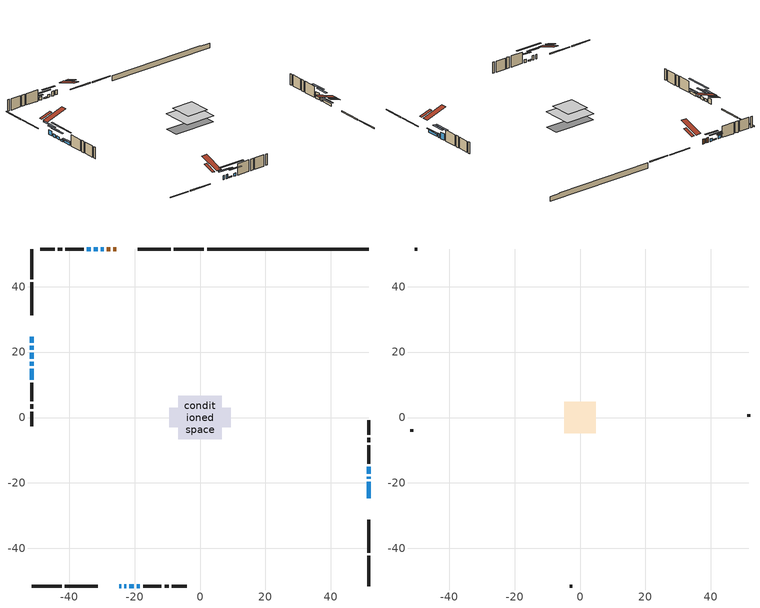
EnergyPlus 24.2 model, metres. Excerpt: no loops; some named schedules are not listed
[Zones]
conditioned space
 floor outside (Floor1 construction): -2.48,-2.48 -2.48,2.48 2.48,2.48 2.48,-2.48 z0.16
 floor adiabatic (AdiabaticFloorConstruction): -6.66,-6.66 -6.66,6.66 6.66,6.66 6.66,-6.66 z2.6
 floor foundation (Slab1 construction): -9.39,-2.96 -9.39,2.96 9.39,2.96 9.39,-2.96 z-2.13
 wall outside (RimJoist1 construction): 1.22,51.53 -8.04,51.53 / -51.53,-51.53 -42.27,-51.53 / -51.53,51.53 -51.53,42.27 / 51.53,-51.53 51.53,-42.27 z0.16:0.46
 wall outside (RimJoist2 construction): -8.97,51.53 -19.09,51.53 / -41.34,-51.53 -31.21,-51.53 / -51.53,41.34 -51.53,31.21 / 51.53,-41.34 51.53,-31.21 z0.16:0.46
 wall outside (AdiabaticWallConstruction 1): -25.65,51.53 -26.51,51.53 / -27.44,51.53 -28.46,51.53 z0.16:2.19
 wall outside (AdiabaticWallConstruction): 51.53,-24.65 51.53,-19.62 / -51.53,14.89 -51.53,11.54 z0.16:1.18; 51.53,-18.7 51.53,-18.08 z0.16:1.99; 51.53,-17.16 51.53,-15.02 z0.16:2.96; -29.39,51.53 -30.3,51.53 / -51.53,21.95 -51.53,20.73 / -51.53,19.8 -51.53,17.97 / -19.38,-51.53 -18.36,-51.53 z0.16:1.38; -31.23,51.53 -32.45,51.53 / -51.53,17.04 -51.53,15.82 / -21.58,-51.53 -20.3,-51.53 z0.16:0.67; -51.53,24.65 -51.53,22.88 z0.16:2.19; -24.65,-51.53 -24.04,-51.53 / -23.12,-51.53 -22.5,-51.53 z0.16:1.94; -33.38,51.53 -34.65,51.53 z0.16:1.56
 wall outside (Wall1 construction): -35.58,51.53 -41.23,51.53 / -17.43,-51.53 -11.78,-51.53 / -51.53,10.61 -51.53,4.96 / 51.53,-14.09 51.53,-8.44 z0.16:5.04
 wall outside (Wall2 construction): -42.16,51.53 -43.47,51.53 / -10.85,-51.53 -9.54,-51.53 / -51.53,4.03 -51.53,2.72 / 51.53,-7.51 51.53,-6.21 z0.16:5.04
 wall outside (Wall3 construction): -44.4,51.53 -48.91,51.53 / -8.61,-51.53 -4.1,-51.53 / -51.53,1.79 -51.53,-2.72 / 51.53,-5.28 51.53,-0.77 z0.16:5.04
 wall foundation (FoundationWall1 construction): 2.15,51.53,-2.13 2.15,51.53,0.16 46.59,51.53,0.16 46.59,51.53,-0.1 51.53,51.53,-0.1 51.53,51.53,-2.13
 window (WindowConstruction): 51.53,-24.65 51.53,-19.62 z0.16:1.17
 window (WindowConstruction 3): 51.53,-18.69 51.53,-18.08 z0.16:1.99
 window (WindowConstruction 4): 51.53,-17.16 51.53,-15.02 z0.16:2.96
 window (WindowConstruction 5): -29.39,51.53 -30.3,51.53 z0.16:1.38
 window (WindowConstruction 6): -31.23,51.53 -32.45,51.53 z0.16:0.67
 window (WindowConstruction 7): -51.53,24.65 -51.53,22.88 z0.16:2.19
 window (WindowConstruction 8): -51.53,21.95 -51.53,20.73 z0.16:1.38
 window (WindowConstruction 9): -51.53,19.8 -51.53,17.97 z0.16:1.38
 window (WindowConstruction 10): -24.65,-51.53 -24.04,-51.53 z0.16:1.94
 window (WindowConstruction 11): -23.12,-51.53 -22.51,-51.53 z0.16:1.94
 window (WindowConstruction 13): -51.53,17.04 -51.53,15.82 z0.16:0.67
 window (WindowConstruction 14): -21.58,-51.53 -20.31,-51.53 z0.16:0.67
 window (WindowConstruction 1): -51.53,14.89 -51.53,11.54 z0.16:1.17
 window (WindowConstruction 2): -33.38,51.53 -34.65,51.53 z0.16:1.56
 window (WindowConstruction 12): -19.38,-51.53 -18.36,-51.53 z0.16:1.38
 door (Door): -25.65,51.53 -26.51,51.53 z0.16:2.19
 door (Door 1): -27.44,51.53 -28.46,51.53 z0.16:2.19
 ceiling adiabatic (AdiabaticFloorConstruction): 6.66,-6.66 6.66,6.66 -6.66,6.66 -6.66,-6.66 z2.6
 roof outside (Roof1 construction): -21.35,51.53,5.04 -21.35,46.48,6.72 -20.02,46.48,6.72 -20.02,51.53,5.04; -28.96,-51.53,5.04 -28.96,-46.48,6.72 -30.29,-46.48,6.72 -30.29,-51.53,5.04; -51.53,28.96,5.04 -46.48,28.96,6.72 -46.48,30.29,6.72 -51.53,30.29,5.04; 51.53,-28.96,5.04 46.48,-28.96,6.72 46.48,-30.29,6.72 51.53,-30.29,5.04
attic - vented
 floor to conditioned space (Floor2 construction Reversed): -4.76,-4.76 -4.76,4.76 4.76,4.76 4.76,-4.76 z5.04
 wall outside (Wall4 construction): -49.83,51.53 -50.6,51.53 / -3.18,-51.53 -2.41,-51.53 / -51.53,-3.65 -51.53,-4.41 / 51.53,0.16 51.53,0.92 z0.16:5.04
 roof outside (Roof2 construction): -24.73,51.53,5.04 -24.73,42.25,8.13 -22.28,42.25,8.13 -22.28,51.53,5.04; -25.58,-51.53,5.04 -25.58,-42.25,8.13 -28.03,-42.25,8.13 -28.03,-51.53,5.04; -51.53,25.58,5.04 -42.25,25.58,8.13 -42.25,28.03,8.13 -51.53,28.03,5.04; 51.53,-25.58,5.04 42.25,-25.58,8.13 42.25,-28.03,8.13 51.53,-28.03,5.04
shading: 51.53,-19.01 51.53,-25.26 52.14,-25.26 52.14,-19.01 z1.78; 51.53,-15.45 51.53,-21.33 52.14,-21.33 52.14,-15.45 z4.63; 51.53,-12.58 51.53,-19.6 52.14,-19.6 52.14,-12.58 z5.4; -32.94,51.53 -26.75,51.53 -26.75,52.14 -32.94,52.14 z4.02; -34.89,51.53 -28.79,51.53 -28.79,52.14 -34.89,52.14 z3.11; -51.53,20.24 -51.53,27.29 -52.14,27.29 -52.14,20.24 z4.83; -51.53,18.09 -51.53,24.59 -52.14,24.59 -52.14,18.09 z4.02; -51.53,15.53 -51.53,22.24 -52.14,22.24 -52.14,15.53 z3.82; -21.4,-51.53 -27.29,-51.53 -27.29,-52.14 -21.4,-52.14 z4.58; -20.06,-51.53 -25.56,-51.53 -25.56,-52.14 -20.06,-52.14 z4.38; -51.53,10.41 -51.53,22.45 -52.14,22.45 -52.14,10.41 z6.08; -14.9,-51.53 -26.99,-51.53 -26.99,-52.14 -14.9,-52.14 z6.08; -51.53,10.93 -51.53,15.5 -52.14,15.5 -52.14,10.93 z1.78; -35.26,51.53 -32.77,51.53 -32.77,52.14 -35.26,52.14 z2.17; -15.92,-51.53 -21.82,-51.53 -21.82,-52.14 -15.92,-52.14 z3.82
[Building]
Building 1: Terrain=Suburbs
[Site:Location]
Montreal Intl AP_QC: Latitude {deg}=45.47; Longitude {deg}=-73.74; Time Zone {hr}=-5; Elevation {m}=36; Keep Site Location Information=Yes
[Site:GroundTemperature:Shallow]
2.07863, -0.316383, -0.508184, 0.628371, 5.19101, 9.73239, 13.6695, 16.1636, 16.3755, 14.347, 10.5102, 6.10817
[Site:WaterMainsTemperature]
Calculation Method=Schedule; Temperature Schedule=mains temperature schedule
[Material] Roughness=Rough; Thermal Absorptance=0.9
Name | Thickness {m} | Conductivity {W/m-K} | Density {kg/m3} | Specific Heat {J/kg-K} | Solar Absorptance | Visible Absorptance
asphalt or fiberglass shingles | 0.00635 | 0.162714 | 1121.4 | 1465.45 | 0.4 | 0.4
ceiling loosefill ins | 0.169333 | 0.0480833 | 16.02 | 1046.75 | 0.7 | 0.7
ceiling stud and cavity | 0.1397 | 0.122434 | 65.682 | 1177.47 | 0.7 | 0.7
concrete 4.0 in. | 0.1016 | 1.803125 | 2242.8 | 837.4 | 0.7 | 0.7
concrete 8.0 in. | 0.2032 | 1.803125 | 2242.8 | 837.4 | 0.7 | 0.7
door material | 0.04445 | 0.0451087 | 512.64 | 1214.23 | 0.7 | 0.7
exterior vertical ins | 0.0648523 | 0.029427 | 32.04 | 1214.23 | 0.7 | 0.7
floor covering | 0.0127 | 0.0433444 | 54.468 | 1339.84 | 0.6 | 0.6
floor rigid ins; rim joist rigid ins; wall rigid ins | 0.051816 | 0.029427 | 32.04 | 1214.23 | 0.7 | 0.7
floor rigid ins 1; wall rigid ins 1 | 0.512978 | 0.029427 | 32.04 | 1214.23 | 0.7 | 0.7
floor stud and cavity | 0.1397 | 0.0890235 | 92.3553 | 1139.71 | 0.7 | 0.7
floor stud and cavity 1 | 0.1397 | 1.75129 | 37.0049 | 1207.88 | 0.7 | 0.7
furniture material conditioned space 1 | 0.1524 | 0.115458 | 640.8 | 1214.23 | 0.6 | 0.6
gypsum board | 0.0127 | 0.160291 | 801 | 837.4 | 0.6 | 0.6
gypsum board 1 | 0.0127 | 0.160291 | 801 | 837.4 | 0.7 | 0.7
osb sheathing 0.5 in. | 0.0127 | 0.115458 | 512.64 | 1214.23 | 0.7 | 0.7
osb sheathing 0.75 in. | 0.01905 | 0.115458 | 512.64 | 1214.23 | 0.7 | 0.7
osb sheathing 2.0 in. | 0.0508 | 0.115458 | 512.64 | 1214.23 | 0.7 | 0.7
rim joist stud and cavity | 0.0508 | 0.0405436 | 125.044 | 1163.47 | 0.6 | 0.6
rim joist stud and cavity 1 | 0.0508 | 0.0344034 | 125.044 | 1163.47 | 0.6 | 0.6
roof rigid ins | 0.103632 | 0.029427 | 32.04 | 1214.23 | 0.7 | 0.7
roof stud and cavity | 0.2032 | 0.214984 | 78.34581 | 1123.46 | 0.7 | 0.7
wall stud and cavity | 0.1397 | 0.215013 | 139.0536 | 1170.24 | 0.7 | 0.7
wall stud and cavity 1 | 0.1397 | 0.301675 | 139.0536 | 1170.24 | 0.7 | 0.7
wall stud and cavity 2 | 0.1397 | 0.161258 | 139.0536 | 1170.24 | 0.7 | 0.7
wall stud and cavity 3 | 0.0889 | 6.1454 | 50.32683 | 1063.81 | 0.6 | 0.6
wall stud and cavity 4 | 0.0889 | 0.380278 | 52.3479 | 1209.89 | 0.7 | 0.7
wall stud and cavity 5 | 0.0889 | 0.391764 | 83.0341 | 1211.67 | 0.7 | 0.7
wood siding | 0.0254 | 0.102417 | 544.68 | 1172.36 | 0.4 | 0.4
wood siding 1 | 0.00254 | 0.102417 | 544.68 | 1172.36 | 0.4 | 0.4
wood siding 2; wood siding 3; wood siding 4 | 0.0254 | 0.102417 | 544.68 | 1172.36 | 0.7 | 0.7
[WindowMaterial:SimpleGlazingSystem]
Name | U-Factor {W/m2-K} | Solar Heat Gain Coefficient
WindowMaterial | 6.57853 | 0.79
WindowMaterial 1 | 6.62225 | 0.78
WindowMaterial 10 | 4.24601 | 0.65
WindowMaterial 2 | 6.56547 | 0.79
WindowMaterial 3 | 3.30914 | 0.63
WindowMaterial 4 | 3.29267 | 0.71
WindowMaterial 5 | 3.30346 | 0.65
WindowMaterial 6 | 3.310274 | 0.6
WindowMaterial 7 | 3.296079 | 0.7
WindowMaterial 8 | 3.30119 | 0.67
WindowMaterial 9 | 3.298918 | 0.68
[Construction]
AdiabaticFloorConstruction: floor stud and cavity 1, floor rigid ins 1, osb sheathing 0.75 in., floor covering
AdiabaticWallConstruction: wood siding 3, wall rigid ins 1, wall stud and cavity 4, gypsum board
AdiabaticWallConstruction 1: wood siding 4, wall rigid ins 1, wall stud and cavity 4, gypsum board
Door; Door 1: door material
Floor1 construction: floor stud and cavity, floor rigid ins, osb sheathing 0.75 in., floor covering
Floor2 construction Reversed: gypsum board, ceiling stud and cavity, ceiling loosefill ins
FoundationWall1 construction: concrete 8.0 in., gypsum board 1
furniture construction conditioned space 1: furniture material conditioned space 1
PartitionWallConstruction: gypsum board, wall stud and cavity 5, gypsum board
RimJoist1 construction: wood siding 2, rim joist rigid ins, osb sheathing 2.0 in., rim joist stud and cavity
RimJoist2 construction: wood siding 2, rim joist rigid ins, osb sheathing 2.0 in., rim joist stud and cavity 1
Roof1 construction: asphalt or fiberglass shingles, roof rigid ins, osb sheathing 0.75 in., roof stud and cavity, gypsum board
Roof2 construction: asphalt or fiberglass shingles
Slab1 construction: concrete 4.0 in.
Wall1 construction: wood siding, wall rigid ins, osb sheathing 0.5 in., wall stud and cavity, gypsum board
Wall2 construction: wood siding, wall rigid ins, osb sheathing 0.5 in., wall stud and cavity 1, gypsum board
Wall3 construction: wood siding, wall rigid ins, osb sheathing 0.5 in., wall stud and cavity 2, gypsum board
Wall4 construction: wood siding 1, wall stud and cavity 3
WindowConstruction: WindowMaterial
WindowConstruction 1: WindowMaterial 1
WindowConstruction 10; WindowConstruction 11; WindowConstruction 3: WindowMaterial 3
WindowConstruction 12: WindowMaterial 10
WindowConstruction 13; WindowConstruction 14; WindowConstruction 6: WindowMaterial 6
WindowConstruction 2: WindowMaterial 2
WindowConstruction 4: WindowMaterial 4
WindowConstruction 5: WindowMaterial 5
WindowConstruction 7: WindowMaterial 7
WindowConstruction 8: WindowMaterial 8
WindowConstruction 9: WindowMaterial 9
[Zone] Multiplier=1; Part of Total Floor Area=Yes
Name | Volume {m3}
attic - vented | 45.5185
conditioned space | 851
[Space]
Name | Zone | Volume {m3}
attic - vented 1 | attic - vented | 45.5185
conditioned space 1 | conditioned space | 851
[ZoneInfiltration:EffectiveLeakageArea]
infil attic - vented 1: Zone or Space=attic - vented 1; Schedule=Always On Discrete; Effective Air Leakage Area {cm2}=3627.6; Stack Coefficient=0.000554126; Wind Coefficient=1.59047e-05
[ZoneMixing]
whole house fan mix: Zone or Space=attic - vented; Schedule=Always On Continuous; Design Flow Rate Calculation Method=Flow/Zone; Design Flow Rate {m3/s}=0; Source Zone or Space=conditioned space
[SurfaceProperty:ExposedFoundationPerimeter]
Slab1: Exposed Perimeter Calculation Method=TotalExposedPerimeter; Total Exposed Perimeter {m}=49.379
[InternalMass] Zone or ZoneList=conditioned space; Space or SpaceList=conditioned space 1
Name | Construction | Surface Area {m2}
furniture mass conditioned space 1 | furniture construction conditioned space 1 | 125.16
partition wall mass | PartitionWallConstruction | 312.9
[Lights]
interior lighting: Zone or ZoneList or Space or SpaceList=conditioned space 1; Schedule=interior lighting schedule; Design Level Calculation Method=LightingLevel; Lighting Level {W}=343.2; Return Air Fraction=0; Fraction Radiant=0.6; Fraction Visible=0.2; Fraction Replaceable=1
[People]
occupants: Zone or ZoneList or Space or SpaceList=conditioned space 1; Number of People Schedule=occupants schedule; Number of People Calculation Method=People; Number of People=3; Fraction Radiant=0.314171; Sensible Heat Fraction=0.56303; Activity Level Schedule=occupants activity schedule; Carbon Dioxide Generation Rate {m3/s-W}=0; Enable ASHRAE 55 Comfort Warnings=No; Mean Radiant Temperature Calculation Type=EnclosureAveraged
[ElectricEquipment] Zone or ZoneList or Space or SpaceList=conditioned space 1; Design Level Calculation Method=EquipmentLevel
Name | Schedule | Design Level {W} | Fraction Latent | Fraction Radiant | Fraction Lost
clothes dryer | clothes dryer schedule | 140.772 | 0.015 | 0.081 | 0.85
clothes washer | clothes washer schedule | 32.1985 | 0.03 | 0.162 | 0.7
cooking range | cooking range schedule | 215.147 | 0.08 | 0.432 | 0.2
dishwasher | dishwasher schedule | 66.8632 | 0.3 | 0.18 | 0.4
fridge | fridge schedule | 72.9452 | 0 | 0.6 | 0
mech vent house fan | mech vent house fan schedule | 0 | 0 | 0 | 1
mech vent house fan cfis | mech vent house fan cfis schedule | 0 | 0 | 0 | 0
mech vent range fan 0 | mech vent range fan 0 schedule | 57 | 0 | 0 | 1
misc plug loads | misc plug loads schedule | 494.7 | 0.045 | 0.513 | 0.1
whole house fan | Always On Discrete | 0 | 0 | 0 | 1
[OtherEquipment] Zone or ZoneList or Space or SpaceList=conditioned space 1; Design Level Calculation Method=EquipmentLevel
Name | Fuel Type | Schedule | Design Level {W} | Fraction Latent | Fraction Radiant | Fraction Lost
clothes dryer 1 | Electricity | clothes dryer schedule | 0 | 0.015 | 0.081 | 0.85
cooking range 1 | Electricity | cooking range schedule | 0 | 0.08 | 0.432 | 0.2
general water use latent | None | general water use schedule | 62.594 | 1 | 0 | 0
general water use sensible | None | general water use schedule | -61.6891 | 0 | 0.6 | 0
mech vent house fan latent load | None | Always On Discrete | 0 | 1 | 0 | 0
mech vent house fan sensible load | None | Always On Discrete | 0 | 0 | 0 | 0
water heater energy adjustment1 | Electricity | Always On Discrete | 0.01 | 0 | 0 | 1
[ZoneInfiltration:DesignFlowRate] Zone or ZoneList or Space or SpaceList=conditioned space 1; Schedule=Always On Discrete; Design Flow Rate Calculation Method=Flow/Zone; Design Flow Rate {m3/s}=0
infil flow; natural vent flow; whole house fan flow
[Foundation:Kiva]
Foundation Kiva 1: Initial Indoor Air Temperature {C}=18; Wall Height Above Grade {m}=0.15999; Wall Depth Below Slab {m}=0.2032; Custom Block Material Name 1=exterior vertical ins; Custom Block Depth 1 {m}=2.28999; Custom Block X Position 1 {m}=0.2159; Custom Block Z Position 1 {m}=0
[Foundation:Kiva:Settings]
Soil Conductivity {W/m-K}=0.849921; Soil Density {kg/m3}=1842.3; Soil Specific Heat {J/kg-K}=418.7; Ground Solar Absorptivity=0.9; Ground Thermal Absorptivity=0.9; Ground Surface Roughness {m}=0.03; Far-Field Width {m}=40; Deep-Ground Boundary Condition=ZeroFlux; Deep-Ground Depth {m}=40; Minimum Cell Dimension {m}=0.2; Maximum Cell Growth Coefficient=3; Simulation Timestep=Timestep
[Exterior:Lights]
exterior lighting: Schedule=exterior lighting schedule; Design Level {W}=75.6
[Schedule:Constant]
Name | Hourly Value
Always On Continuous; mech vent house fan schedule; mech vent house fan cfis schedule; Always On Discrete | 1
occupants activity schedule | 117.228
fridge schedule | 0
[Schedule:Week:Daily]
interior lighting schedule Week Rule - Jan1-Jan27: interior lighting schedule day, interior lighting schedule day, interior lighting schedule day, interior lighting schedule day, interior lighting schedule day, interior lighting schedule day, interior lighting schedule day, interior lighting schedule default day, interior lighting schedule default day, interior lighting schedule default day, interior lighting schedule default day, interior lighting schedule default day
interior lighting schedule Week Rule - Jan28-Feb3: interior lighting schedule day, interior lighting schedule day, interior lighting schedule day, interior lighting schedule day, interior lighting schedule day 1, interior lighting schedule day 1, interior lighting schedule day 1, interior lighting schedule default day, interior lighting schedule default day, interior lighting schedule default day, interior lighting schedule default day, interior lighting schedule default day
interior lighting schedule Week Rule - Feb4-Feb24: interior lighting schedule day 1, interior lighting schedule day 1, interior lighting schedule day 1, interior lighting schedule day 1, interior lighting schedule day 1, interior lighting schedule day 1, interior lighting schedule day 1, interior lighting schedule default day, interior lighting schedule default day, interior lighting schedule default day, interior lighting schedule default day, interior lighting schedule default day
interior lighting schedule Week Rule - Feb25-Mar3: interior lighting schedule day 1, interior lighting schedule day 1, interior lighting schedule day 1, interior lighting schedule day 1, interior lighting schedule day 2, interior lighting schedule day 2, interior lighting schedule day 2, interior lighting schedule default day, interior lighting schedule default day, interior lighting schedule default day, interior lighting schedule default day, interior lighting schedule default day
interior lighting schedule Week Rule - Mar4-Mar31: interior lighting schedule day 2, interior lighting schedule day 2, interior lighting schedule day 2, interior lighting schedule day 2, interior lighting schedule day 2, interior lighting schedule day 2, interior lighting schedule day 2, interior lighting schedule default day, interior lighting schedule default day, interior lighting schedule default day, interior lighting schedule default day, interior lighting schedule default day
interior lighting schedule Week Rule - Apr1-Apr28: interior lighting schedule day 3, interior lighting schedule day 3, interior lighting schedule day 3, interior lighting schedule day 3, interior lighting schedule day 3, interior lighting schedule day 3, interior lighting schedule day 3, interior lighting schedule default day, interior lighting schedule default day, interior lighting schedule default day, interior lighting schedule default day, interior lighting schedule default day
interior lighting schedule Week Rule - Apr29-May5: interior lighting schedule day 3, interior lighting schedule day 3, interior lighting schedule day 4, interior lighting schedule day 4, interior lighting schedule day 4, interior lighting schedule day 4, interior lighting schedule day 4, interior lighting schedule default day, interior lighting schedule default day, interior lighting schedule default day, interior lighting schedule default day, interior lighting schedule default day
interior lighting schedule Week Rule - May6-May26: interior lighting schedule day 4, interior lighting schedule day 4, interior lighting schedule day 4, interior lighting schedule day 4, interior lighting schedule day 4, interior lighting schedule day 4, interior lighting schedule day 4, interior lighting schedule default day, interior lighting schedule default day, interior lighting schedule default day, interior lighting schedule default day, interior lighting schedule default day
interior lighting schedule Week Rule - May27-Jun2: interior lighting schedule day 4, interior lighting schedule day 4, interior lighting schedule day 4, interior lighting schedule day 4, interior lighting schedule day 4, interior lighting schedule day 5, interior lighting schedule day 5, interior lighting schedule default day, interior lighting schedule default day, interior lighting schedule default day, interior lighting schedule default day, interior lighting schedule default day
interior lighting schedule Week Rule - Jun3-Jun30: interior lighting schedule day 5, interior lighting schedule day 5, interior lighting schedule day 5, interior lighting schedule day 5, interior lighting schedule day 5, interior lighting schedule day 5, interior lighting schedule day 5, interior lighting schedule default day, interior lighting schedule default day, interior lighting schedule default day, interior lighting schedule default day, interior lighting schedule default day
interior lighting schedule Week Rule - Jul1-Jul28: interior lighting schedule day 6, interior lighting schedule day 6, interior lighting schedule day 6, interior lighting schedule day 6, interior lighting schedule day 6, interior lighting schedule day 6, interior lighting schedule day 6, interior lighting schedule default day, interior lighting schedule default day, interior lighting schedule default day, interior lighting schedule default day, interior lighting schedule default day
interior lighting schedule Week Rule - Jul29-Aug4: interior lighting schedule day 6, interior lighting schedule day 6, interior lighting schedule day 6, interior lighting schedule day 7, interior lighting schedule day 7, interior lighting schedule day 7, interior lighting schedule day 7, interior lighting schedule default day, interior lighting schedule default day, interior lighting schedule default day, interior lighting schedule default day, interior lighting schedule default day
interior lighting schedule Week Rule - Aug5-Aug25: interior lighting schedule day 7, interior lighting schedule day 7, interior lighting schedule day 7, interior lighting schedule day 7, interior lighting schedule day 7, interior lighting schedule day 7, interior lighting schedule day 7, interior lighting schedule default day, interior lighting schedule default day, interior lighting schedule default day, interior lighting schedule default day, interior lighting schedule default day
interior lighting schedule Week Rule - Aug26-Sep1: interior lighting schedule day 7, interior lighting schedule day 7, interior lighting schedule day 7, interior lighting schedule day 7, interior lighting schedule day 7, interior lighting schedule day 7, interior lighting schedule day 8, interior lighting schedule default day, interior lighting schedule default day, interior lighting schedule default day, interior lighting schedule default day, interior lighting schedule default day
interior lighting schedule Week Rule - Sep2-Sep29: interior lighting schedule day 8, interior lighting schedule day 8, interior lighting schedule day 8, interior lighting schedule day 8, interior lighting schedule day 8, interior lighting schedule day 8, interior lighting schedule day 8, interior lighting schedule default day, interior lighting schedule default day, interior lighting schedule default day, interior lighting schedule default day, interior lighting schedule default day
interior lighting schedule Week Rule - Sep30-Oct6: interior lighting schedule day 8, interior lighting schedule day 9, interior lighting schedule day 9, interior lighting schedule day 9, interior lighting schedule day 9, interior lighting schedule day 9, interior lighting schedule day 9, interior lighting schedule default day, interior lighting schedule default day, interior lighting schedule default day, interior lighting schedule default day, interior lighting schedule default day
interior lighting schedule Week Rule - Oct7-Oct27: interior lighting schedule day 9, interior lighting schedule day 9, interior lighting schedule day 9, interior lighting schedule day 9, interior lighting schedule day 9, interior lighting schedule day 9, interior lighting schedule day 9, interior lighting schedule default day, interior lighting schedule default day, interior lighting schedule default day, interior lighting schedule default day, interior lighting schedule default day
interior lighting schedule Week Rule - Oct28-Nov3: interior lighting schedule day 9, interior lighting schedule day 9, interior lighting schedule day 9, interior lighting schedule day 9, interior lighting schedule day 10, interior lighting schedule day 10, interior lighting schedule day 10, interior lighting schedule default day, interior lighting schedule default day, interior lighting schedule default day, interior lighting schedule default day, interior lighting schedule default day
interior lighting schedule Week Rule - Nov4-Nov24: interior lighting schedule day 10, interior lighting schedule day 10, interior lighting schedule day 10, interior lighting schedule day 10, interior lighting schedule day 10, interior lighting schedule day 10, interior lighting schedule day 10, interior lighting schedule default day, interior lighting schedule default day, interior lighting schedule default day, interior lighting schedule default day, interior lighting schedule default day
interior lighting schedule Week Rule - Nov25-Dec1: interior lighting schedule day 10, interior lighting schedule day 10, interior lighting schedule day 10, interior lighting schedule day 10, interior lighting schedule day 10, interior lighting schedule day 10, interior lighting schedule day 11, interior lighting schedule default day, interior lighting schedule default day, interior lighting schedule default day, interior lighting schedule default day, interior lighting schedule default day
interior lighting schedule Week Rule - Dec2-Dec31: interior lighting schedule day 11, interior lighting schedule day 11, interior lighting schedule day 11, interior lighting schedule day 11, interior lighting schedule day 11, interior lighting schedule day 11, interior lighting schedule day 11, interior lighting schedule default day, interior lighting schedule default day, interior lighting schedule default day, interior lighting schedule default day, interior lighting schedule default day
occupants schedule Week Rule - Jan1-Dec31: occupants schedule day, occupants schedule day, occupants schedule day, occupants schedule day, occupants schedule day, occupants schedule day, occupants schedule day, occupants schedule default day, occupants schedule default day, occupants schedule default day, occupants schedule default day, occupants schedule default day
clothes dryer schedule Week Rule - Jan1-Dec31: clothes dryer schedule day, clothes dryer schedule day, clothes dryer schedule day, clothes dryer schedule day, clothes dryer schedule day, clothes dryer schedule day, clothes dryer schedule day, clothes dryer schedule default day, clothes dryer schedule default day, clothes dryer schedule default day, clothes dryer schedule default day, clothes dryer schedule default day
clothes washer schedule Week Rule - Jan1-Dec31: clothes washer schedule day, clothes washer schedule day, clothes washer schedule day, clothes washer schedule day, clothes washer schedule day, clothes washer schedule day, clothes washer schedule day, clothes washer schedule default day, clothes washer schedule default day, clothes washer schedule default day, clothes washer schedule default day, clothes washer schedule default day
cooking range schedule Week Rule - Jan1-Dec31: cooking range schedule day, cooking range schedule day, cooking range schedule day, cooking range schedule day, cooking range schedule day, cooking range schedule day, cooking range schedule day, cooking range schedule default day, cooking range schedule default day, cooking range schedule default day, cooking range schedule default day, cooking range schedule default day
dishwasher schedule Week Rule - Jan1-Dec31: dishwasher schedule day, dishwasher schedule day, dishwasher schedule day, dishwasher schedule day, dishwasher schedule day, dishwasher schedule day, dishwasher schedule day, dishwasher schedule default day, dishwasher schedule default day, dishwasher schedule default day, dishwasher schedule default day, dishwasher schedule default day
mech vent range fan 0 schedule Week Rule - Jan1-Dec31: mech vent range fan 0 schedule day, mech vent range fan 0 schedule day, mech vent range fan 0 schedule day, mech vent range fan 0 schedule day, mech vent range fan 0 schedule day, mech vent range fan 0 schedule day, mech vent range fan 0 schedule day, mech vent range fan 0 schedule default day, mech vent range fan 0 schedule default day, mech vent range fan 0 schedule default day, mech vent range fan 0 schedule default day, mech vent range fan 0 schedule default day
misc plug loads schedule Week Rule - Jan1-Dec31: misc plug loads schedule day, misc plug loads schedule day, misc plug loads schedule day, misc plug loads schedule day, misc plug loads schedule day, misc plug loads schedule day, misc plug loads schedule day, misc plug loads schedule default day, misc plug loads schedule default day, misc plug loads schedule default day, misc plug loads schedule default day, misc plug loads schedule default day
general water use schedule Week Rule - Jan1-Dec31: general water use schedule day, general water use schedule day, general water use schedule day, general water use schedule day, general water use schedule day, general water use schedule day, general water use schedule day, general water use schedule default day, general water use schedule default day, general water use schedule default day, general water use schedule default day, general water use schedule default day
exterior lighting schedule Week Rule - Jan1-Jan27: exterior lighting schedule day, exterior lighting schedule day, exterior lighting schedule day, exterior lighting schedule day, exterior lighting schedule day, exterior lighting schedule day, exterior lighting schedule day, exterior lighting schedule default day, exterior lighting schedule default day, exterior lighting schedule default day, exterior lighting schedule default day, exterior lighting schedule default day
exterior lighting schedule Week Rule - Jan28-Feb3: exterior lighting schedule day, exterior lighting schedule day, exterior lighting schedule day, exterior lighting schedule day, exterior lighting schedule day 1, exterior lighting schedule day 1, exterior lighting schedule day 1, exterior lighting schedule default day, exterior lighting schedule default day, exterior lighting schedule default day, exterior lighting schedule default day, exterior lighting schedule default day
exterior lighting schedule Week Rule - Feb4-Feb24: exterior lighting schedule day 1, exterior lighting schedule day 1, exterior lighting schedule day 1, exterior lighting schedule day 1, exterior lighting schedule day 1, exterior lighting schedule day 1, exterior lighting schedule day 1, exterior lighting schedule default day, exterior lighting schedule default day, exterior lighting schedule default day, exterior lighting schedule default day, exterior lighting schedule default day
exterior lighting schedule Week Rule - Feb25-Mar3: exterior lighting schedule day 1, exterior lighting schedule day 1, exterior lighting schedule day 1, exterior lighting schedule day 1, exterior lighting schedule day 2, exterior lighting schedule day 2, exterior lighting schedule day 2, exterior lighting schedule default day, exterior lighting schedule default day, exterior lighting schedule default day, exterior lighting schedule default day, exterior lighting schedule default day
exterior lighting schedule Week Rule - Mar4-Mar31: exterior lighting schedule day 2, exterior lighting schedule day 2, exterior lighting schedule day 2, exterior lighting schedule day 2, exterior lighting schedule day 2, exterior lighting schedule day 2, exterior lighting schedule day 2, exterior lighting schedule default day, exterior lighting schedule default day, exterior lighting schedule default day, exterior lighting schedule default day, exterior lighting schedule default day
exterior lighting schedule Week Rule - Apr1-Apr28: exterior lighting schedule day 3, exterior lighting schedule day 3, exterior lighting schedule day 3, exterior lighting schedule day 3, exterior lighting schedule day 3, exterior lighting schedule day 3, exterior lighting schedule day 3, exterior lighting schedule default day, exterior lighting schedule default day, exterior lighting schedule default day, exterior lighting schedule default day, exterior lighting schedule default day
exterior lighting schedule Week Rule - Apr29-May5: exterior lighting schedule day 3, exterior lighting schedule day 3, exterior lighting schedule day 4, exterior lighting schedule day 4, exterior lighting schedule day 4, exterior lighting schedule day 4, exterior lighting schedule day 4, exterior lighting schedule default day, exterior lighting schedule default day, exterior lighting schedule default day, exterior lighting schedule default day, exterior lighting schedule default day
exterior lighting schedule Week Rule - May6-May26: exterior lighting schedule day 4, exterior lighting schedule day 4, exterior lighting schedule day 4, exterior lighting schedule day 4, exterior lighting schedule day 4, exterior lighting schedule day 4, exterior lighting schedule day 4, exterior lighting schedule default day, exterior lighting schedule default day, exterior lighting schedule default day, exterior lighting schedule default day, exterior lighting schedule default day
exterior lighting schedule Week Rule - May27-Jun2: exterior lighting schedule day 4, exterior lighting schedule day 4, exterior lighting schedule day 4, exterior lighting schedule day 4, exterior lighting schedule day 4, exterior lighting schedule day 5, exterior lighting schedule day 5, exterior lighting schedule default day, exterior lighting schedule default day, exterior lighting schedule default day, exterior lighting schedule default day, exterior lighting schedule default day
exterior lighting schedule Week Rule - Jun3-Jun30: exterior lighting schedule day 5, exterior lighting schedule day 5, exterior lighting schedule day 5, exterior lighting schedule day 5, exterior lighting schedule day 5, exterior lighting schedule day 5, exterior lighting schedule day 5, exterior lighting schedule default day, exterior lighting schedule default day, exterior lighting schedule default day, exterior lighting schedule default day, exterior lighting schedule default day
exterior lighting schedule Week Rule - Jul1-Jul28: exterior lighting schedule day 6, exterior lighting schedule day 6, exterior lighting schedule day 6, exterior lighting schedule day 6, exterior lighting schedule day 6, exterior lighting schedule day 6, exterior lighting schedule day 6, exterior lighting schedule default day, exterior lighting schedule default day, exterior lighting schedule default day, exterior lighting schedule default day, exterior lighting schedule default day
exterior lighting schedule Week Rule - Jul29-Aug4: exterior lighting schedule day 6, exterior lighting schedule day 6, exterior lighting schedule day 6, exterior lighting schedule day 7, exterior lighting schedule day 7, exterior lighting schedule day 7, exterior lighting schedule day 7, exterior lighting schedule default day, exterior lighting schedule default day, exterior lighting schedule default day, exterior lighting schedule default day, exterior lighting schedule default day
[Schedule:Year]
interior lighting schedule: interior lighting schedule Week Rule - Jan1-Jan27, 1, 1, 1, 27, interior lighting schedule Week Rule - Jan28-Feb3, 1, 28, 2, 3, interior lighting schedule Week Rule - Feb4-Feb24, 2, 4, 2, 24, interior lighting schedule Week Rule - Feb25-Mar3, 2, 25, 3, 3, interior lighting schedule Week Rule - Mar4-Mar31, 3, 4, 3, 31, interior lighting schedule Week Rule - Apr1-Apr28, 4, 1, 4, 28, interior lighting schedule Week Rule - Apr29-May5, 4, 29, 5, 5, interior lighting schedule Week Rule - May6-May26, 5, 6, 5, 26, interior lighting schedule Week Rule - May27-Jun2, 5, 27, 6, 2, interior lighting schedule Week Rule - Jun3-Jun30, 6, 3, 6, 30, interior lighting schedule Week Rule - Jul1-Jul28, 7, 1, 7, 28, interior lighting schedule Week Rule - Jul29-Aug4, 7, 29, 8, 4, interior lighting schedule Week Rule - Aug5-Aug25, 8, 5, 8, 25, interior lighting schedule Week Rule - Aug26-Sep1, 8, 26, 9, 1, interior lighting schedule Week Rule - Sep2-Sep29, 9, 2, 9, 29, interior lighting schedule Week Rule - Sep30-Oct6, 9, 30, 10, 6, interior lighting schedule Week Rule - Oct7-Oct27, 10, 7, 10, 27, interior lighting schedule Week Rule - Oct28-Nov3, 10, 28, 11, 3, interior lighting schedule Week Rule - Nov4-Nov24, 11, 4, 11, 24, interior lighting schedule Week Rule - Nov25-Dec1, 11, 25, 12, 1, interior lighting schedule Week Rule - Dec2-Dec31, 12, 2, 12, 31
occupants schedule: occupants schedule Week Rule - Jan1-Dec31, 1, 1, 12, 31
clothes dryer schedule: clothes dryer schedule Week Rule - Jan1-Dec31, 1, 1, 12, 31
clothes washer schedule: clothes washer schedule Week Rule - Jan1-Dec31, 1, 1, 12, 31
cooking range schedule: cooking range schedule Week Rule - Jan1-Dec31, 1, 1, 12, 31
dishwasher schedule: dishwasher schedule Week Rule - Jan1-Dec31, 1, 1, 12, 31
mech vent range fan 0 schedule: mech vent range fan 0 schedule Week Rule - Jan1-Dec31, 1, 1, 12, 31
misc plug loads schedule: misc plug loads schedule Week Rule - Jan1-Dec31, 1, 1, 12, 31
general water use schedule: general water use schedule Week Rule - Jan1-Dec31, 1, 1, 12, 31
exterior lighting schedule: exterior lighting schedule Week Rule - Jan1-Jan27, 1, 1, 1, 27, exterior lighting schedule Week Rule - Jan28-Feb3, 1, 28, 2, 3, exterior lighting schedule Week Rule - Feb4-Feb24, 2, 4, 2, 24, exterior lighting schedule Week Rule - Feb25-Mar3, 2, 25, 3, 3, exterior lighting schedule Week Rule - Mar4-Mar31, 3, 4, 3, 31, exterior lighting schedule Week Rule - Apr1-Apr28, 4, 1, 4, 28, exterior lighting schedule Week Rule - Apr29-May5, 4, 29, 5, 5, exterior lighting schedule Week Rule - May6-May26, 5, 6, 5, 26, exterior lighting schedule Week Rule - May27-Jun2, 5, 27, 6, 2, exterior lighting schedule Week Rule - Jun3-Jun30, 6, 3, 6, 30, exterior lighting schedule Week Rule - Jul1-Jul28, 7, 1, 7, 28, exterior lighting schedule Week Rule - Jul29-Aug4, 7, 29, 8, 4, exterior lighting schedule Week Rule - Aug5-Aug25, 8, 5, 8, 25, exterior lighting schedule Week Rule - Aug26-Sep1, 8, 26, 9, 1, exterior lighting schedule Week Rule - Sep2-Sep29, 9, 2, 9, 29, exterior lighting schedule Week Rule - Sep30-Oct6, 9, 30, 10, 6, exterior lighting schedule Week Rule - Oct7-Oct27, 10, 7, 10, 27, exterior lighting schedule Week Rule - Oct28-Nov3, 10, 28, 11, 3, exterior lighting schedule Week Rule - Nov4-Nov24, 11, 4, 11, 24, exterior lighting schedule Week Rule - Nov25-Dec1, 11, 25, 12, 1, exterior lighting schedule Week Rule - Dec2-Dec31, 12, 2, 12, 31
[Schedule:Compact]
mains temperature schedule: Through: 01/01, For: AllDays, Until: 24:00, 6.56833, Through: 01/02, For: AllDays, Until: 24:00, 6.48722, Through: 01/03, For: AllDays, Until: 24:00, 6.40722, Through: 01/04, For: AllDays, Until: 24:00, 6.32889, Through: 01/05, For: AllDays, Until: 24:00, 6.25167, Through: 01/06, For: AllDays, Until: 24:00, 6.17611, Through: 01/07, For: AllDays, Until: 24:00, 6.10222, Through: 01/08, For: AllDays, Until: 24:00, 6.02944, Through: 01/09, For: AllDays, Until: 24:00, 5.95833, Through: 01/10, For: AllDays, Until: 24:00, 5.88889, Through: 01/11, For: AllDays, Until: 24:00, 5.82056, Through: 01/12, For: AllDays, Until: 24:00, 5.75444, Through: 01/13, For: AllDays, Until: 24:00, 5.68944, Through: 01/14, For: AllDays, Until: 24:00, 5.62611, Through: 01/15, For: AllDays, Until: 24:00, 5.56444, Through: 01/16, For: AllDays, Until: 24:00, 5.50444, Through: 01/17, For: AllDays, Until: 24:00, 5.44611, Through: 01/18, For: AllDays, Until: 24:00, 5.38944, Through: 01/19, For: AllDays, Until: 24:00, 5.33389, Through: 01/20, For: AllDays, Until: 24:00, 5.28111, Through: 01/21, For: AllDays, Until: 24:00, 5.22944, Through: 01/22, For: AllDays, Until: 24:00, 5.17944, Through: 01/23, For: AllDays, Until: 24:00, 5.13111, Through: 01/24, For: AllDays, Until: 24:00, 5.085, Through: 01/25, For: AllDays, Until: 24:00, 5.04056, Through: 01/26, For: AllDays, Until: 24:00, 4.99778, Through: 01/27, For: AllDays, Until: 24:00, 4.95667, Through: 01/28, For: AllDays, Until: 24:00, 4.91778, Through: 01/29, For: AllDays, Until: 24:00, 4.88056, Through: 01/30, For: AllDays, Until: 24:00, 4.845, Through: 01/31, For: AllDays, Until: 24:00, 4.81167, Through: 02/01, For: AllDays, Until: 24:00, 4.77944, Through: 02/02, For: AllDays, Until: 24:00, 4.75, Through: 02/03, For: AllDays, Until: 24:00, 4.72167, Through: 02/04, For: AllDays, Until: 24:00, 4.69611, Through: 02/05, For: AllDays, Until: 24:00, 4.67167, Through: 02/06, For: AllDays, Until: 24:00, 4.64944, Through: 02/07, For: AllDays, Until: 24:00, 4.62889, Through: 02/08, For: AllDays, Until: 24:00, 4.61056, Through: 02/09, For: AllDays, Until: 24:00, 4.59389, Through: 02/10, For: AllDays, Until: 24:00, 4.57944, Through: 02/11, For: AllDays, Until: 24:00, 4.56667, Through: 02/12, For: AllDays, Until: 24:00, 4.55611, Through: 02/13, For: AllDays, Until: 24:00, 4.54722, Through: 02/14, For: AllDays, Until: 24:00, 4.54056, Through: 02/15, For: AllDays, Until: 24:00, 4.53556, Through: 02/16, For: AllDays, Until: 24:00, 4.53278, Through: 02/17, For: AllDays, Until: 24:00, 4.53167, Through: 02/18, For: AllDays, Until: 24:00, 4.53278, Through: 02/19, For: AllDays, Until: 24:00, 4.53556, Through: 02/20, For: AllDays, Until: 24:00, 4.54056, Through: 02/21, For: AllDays, Until: 24:00, 4.54722, Through: 02/22, For: AllDays, Until: 24:00, 4.55611, Through: 02/23, For: AllDays, Until: 24:00, 4.56667, Through: 02/24, For: AllDays, Until: 24:00, 4.57944, Through: 02/25, For: AllDays, Until: 24:00, 4.59389, Through: 02/26, For: AllDays, Until: 24:00, 4.61056, Through: 02/27, For: AllDays, Until: 24:00, 4.62889, Through: 02/28, For: AllDays, Until: 24:00, 4.64889, Through: 03/01, For: AllDays, Until: 24:00, 4.67111, Through: 03/02, For: AllDays, Until: 24:00, 4.69556, Through: 03/03, For: AllDays, Until: 24:00, 4.72167, Through: 03/04, For: AllDays, Until: 24:00, 4.74944, Through: 03/05, For: AllDays, Until: 24:00, 4.77944, Through: 03/06, For: AllDays, Until: 24:00, 4.81111, Through: 03/07, For: AllDays, Until: 24:00, 4.84444, Through: 03/08, For: AllDays, Until: 24:00, 4.88, Through: 03/09, For: AllDays, Until: 24:00, 4.91722, Through: 03/10, For: AllDays, Until: 24:00, 4.95611, Through: 03/11, For: AllDays, Until: 24:00, 4.99722, Through: 03/12, For: AllDays, Until: 24:00, 5.04, Through: 03/13, For: AllDays, Until: 24:00, 5.08444, Through: 03/14, For: AllDays, Until: 24:00, 5.13056, Through: 03/15, For: AllDays, Until: 24:00, 5.17889, Through: 03/16, For: AllDays, Until: 24:00, 5.22833, Through: 03/17, For: AllDays, Until: 24:00, 5.28, Through: 03/18, For: AllDays, Until: 24:00, 5.33333, Through: 03/19, For: AllDays, Until: 24:00, 5.38833, Through: 03/20, For: AllDays, Until: 24:00, 5.445, Through: 03/21, For: AllDays, Until: 24:00, 5.50333, Through: 03/22, For: AllDays, Until: 24:00, 5.56333, Through: 03/23, For: AllDays, Until: 24:00, 5.625, Through: 03/24, For: AllDays, Until: 24:00, 5.68833, Through: 03/25, For: AllDays, Until: 24:00, 5.75333, Through: 03/26, For: AllDays, Until: 24:00, 5.81944, Through: 03/27, For: AllDays, Until: 24:00, 5.88778, Through: 03/28, For: AllDays, Until: 24:00, 5.95722, Through: 03/29, For: AllDays, Until: 24:00, 6.02833, Through: 03/30, For: AllDays, Until: 24:00, 6.10111, Through: 03/31, For: AllDays, Until: 24:00, 6.175, Through: 04/01, For: AllDays, Until: 24:00, 6.25056, Through: 04/02, For: AllDays, Until: 24:00, 6.32778, Through: 04/03, For: AllDays, Until: 24:00, 6.40611, Through: 04/04, For: AllDays, Until: 24:00, 6.48556, Through: 04/05, For: AllDays, Until: 24:00, 6.56722, Through: 04/06, For: AllDays, Until: 24:00, 6.64944, Through: 04/07, For: AllDays, Until: 24:00, 6.73333, Through: 04/08, For: AllDays, Until: 24:00, 6.81833, Through: 04/09, For: AllDays, Until: 24:00, 6.905, Through: 04/10, For: AllDays, Until: 24:00, 6.99278, Through: 04/11, For: AllDays, Until: 24:00, 7.08111, Through: 04/12, For: AllDays, Until: 24:00, 7.17167, Through: 04/13, For: AllDays, Until: 24:00, 7.26278, Through: 04/14, For: AllDays, Until: 24:00, 7.355, Through: 04/15, For: AllDays, Until: 24:00, 7.44833, Through: 04/16, For: AllDays, Until: 24:00, 7.54278, Through: 04/17, For: AllDays, Until: 24:00, 7.63889, Through: 04/18, For: AllDays, Until: 24:00, 7.735, Through: 04/19, For: AllDays, Until: 24:00, 7.83278, Through: 04/20, For: AllDays, Until: 24:00, 7.93167, Through: 04/21, For: AllDays, Until: 24:00, 8.03111, Through: 04/22, For: AllDays, Until: 24:00, 8.13167, Through: 04/23, For: AllDays, Until: 24:00, 8.23278, Through: 04/24, For: AllDays, Until: 24:00, 8.335, Through: 04/25, For: AllDays, Until: 24:00, 8.43778, Through: 04/26, For: AllDays, Until: 24:00, 8.54167, Through: 04/27, For: AllDays, Until: 24:00, 8.64611, Through: 04/28, For: AllDays, Until: 24:00, 8.75167, Through: 04/29, For: AllDays, Until: 24:00, 8.85778, Through: 04/30, For: AllDays, Until: 24:00, 8.96444, Through: 05/01, For: AllDays, Until: 24:00, 9.07167, Through: 05/02, For: AllDays, Until: 24:00, 9.17944, Through: 05/03, For: AllDays, Until: 24:00, 9.28778, Through: 05/04, For: AllDays, Until: 24:00, 9.39667, Through: 05/05, For: AllDays, Until: 24:00, 9.50667, Through: 05/06, For: AllDays, Until: 24:00, 9.61667, Through: 05/07, For: AllDays, Until: 24:00, 9.72667, Through: 05/08, For: AllDays, Until: 24:00, 9.83778, Through: 05/09, For: AllDays, Until: 24:00, 9.94889, Through: 05/10, For: AllDays, Until: 24:00, 10.0606, Through: 05/11, For: AllDays, Until: 24:00, 10.1722, Through: 05/12, For: AllDays, Until: 24:00, 10.2844, Through: 05/13, For: AllDays, Until: 24:00, 10.3967, Through: 05/14, For: AllDays, Until: 24:00, 10.5094, Through: 05/15, For: AllDays, Until: 24:00, 10.6222, Through: 05/16, For: AllDays, Until: 24:00, 10.735, Through: 05/17, For: AllDays, Until: 24:00, 10.8478, Through: 05/18, For: AllDays, Until: 24:00, 10.9611, Through: 05/19, For: AllDays, Until: 24:00, 11.0744, Through: 05/20, For: AllDays, Until: 24:00, 11.1872, Through: 05/21, For: AllDays, Until: 24:00, 11.3006, Through: 05/22, For: AllDays, Until: 24:00, 11.4133, Through: 05/23, For: AllDays, Until: 24:00, 11.5267, Through: 05/24, For: AllDays, Until: 24:00, 11.6394, Through: 05/25, For: AllDays, Until: 24:00, 11.7522, Through: 05/26, For: AllDays, Until: 24:00, 11.8644, Through: 05/27, For: AllDays, Until: 24:00, 11.9767, Through: 05/28, For: AllDays, Until: 24:00, 12.0889, Through: 05/29, For: AllDays, Until: 24:00, 12.2006, Through: 05/30, For: AllDays, Until: 24:00, 12.3122, Through: 05/31, For: AllDays, Until: 24:00, 12.4228, Through: 06/01, For: AllDays, Until: 24:00, 12.5339, Through: 06/02, For: AllDays, Until: 24:00, 12.6439, Through: 06/03, For: AllDays, Until: 24:00, 12.7539, Through: 06/04, For: AllDays, Until: 24:00, 12.8628, Through: 06/05, For: AllDays, Until: 24:00, 12.9717, Through: 06/06, For: AllDays, Until: 24:00, 13.08, Through: 06/07, For: AllDays, Until: 24:00, 13.1878, Through: 06/08, For: AllDays, Until: 24:00, 13.2944, Through: 06/09, For: AllDays, Until: 24:00, 13.4011, Through: 06/10, For: AllDays, Until: 24:00, 13.5067, Through: 06/11, For: AllDays, Until: 24:00, 13.6117, Through: 06/12, For: AllDays, Until: 24:00, 13.7156, Through: 06/13, For: AllDays, Until: 24:00, 13.8194, Through: 06/14, For: AllDays, Until: 24:00, 13.9222, Through: 06/15, For: AllDays, Until: 24:00, 14.0239, Through: 06/16, For: AllDays, Until: 24:00, 14.125, Through: 06/17, For: AllDays, Until: 24:00, 14.225, Through: 06/18, For: AllDays, Until: 24:00, 14.3239, Through: 06/19, For: AllDays, Until: 24:00, 14.4222, Through: 06/20, For: AllDays, Until: 24:00, 14.5194, Through: 06/21, For: AllDays, Until: 24:00, 14.6156, Through: 06/22, For: AllDays, Until: 24:00, 14.7106, Through: 06/23, For: AllDays, Until: 24:00, 14.805, Through: 06/24, For: AllDays, Until: 24:00, 14.8978, Through: 06/25, For: AllDays, Until: 24:00, 14.9894, Through: 06/26, For: AllDays, Until: 24:00, 15.0806, Through: 06/27, For: AllDays, Until: 24:00, 15.17, Through: 06/28, For: AllDays, Until: 24:00, 15.2583, Through: 06/29, For: AllDays, Until: 24:00, 15.3456, Through: 06/30, For: AllDays, Until: 24:00, 15.4311, Through: 07/01, For: AllDays, Until: 24:00, 15.5161, Through: 07/02, For: AllDays, Until: 24:00, 15.5989, Through: 07/03, For: AllDays, Until: 24:00, 15.6811, Through: 07/04, For: AllDays, Until: 24:00, 15.7617, Through: 07/05, For: AllDays, Until: 24:00, 15.8411, Through: 07/06, For: AllDays, Until: 24:00, 15.9189, Through: 07/07, For: AllDays, Until: 24:00, 15.995, Through: 07/08, For: AllDays, Until: 24:00, 16.07, Through: 07/09, For: AllDays, Until: 24:00, 16.1433, Through: 07/10, For: AllDays, Until: 24:00, 16.2156, Through: 07/11, For: AllDays, Until: 24:00, 16.2861, Through: 07/12, For: AllDays, Until: 24:00, 16.355, Through: 07/13, For: AllDays, Until: 24:00, 16.4222, Through: 07/14, For: AllDays, Until: 24:00, 16.4878, Through: 07/15, For: AllDays, Until: 24:00, 16.5522, Through: 07/16, For: AllDays, Until: 24:00, 16.615, Through: 07/17, For: AllDays, Until: 24:00, 16.6756, Through: 07/18, For: AllDays, Until: 24:00, 16.735, Through: 07/19, For: AllDays, Until: 24:00, 16.7928, Through: 07/20, For: AllDays, Until: 24:00, 16.8489, Through: 07/21, For: AllDays, Until: 24:00, 16.9028, Through: 07/22, For: AllDays, Until: 24:00, 16.9556, Through: 07/23, For: AllDays, Until: 24:00, 17.0061, Through: 07/24, For: AllDays, Until: 24:00, 17.0556, Through: 07/25, For: AllDays, Until: 24:00, 17.1028, Through: 07/26, For: AllDays, Until: 24:00, 17.1483, Through: 07/27, For: AllDays, Until: 24:00, 17.1917, Through: 07/28, For: AllDays, Until: 24:00, 17.2339, Through: 07/29, For: AllDays, Until: 24:00, 17.2739, Through: 07/30, For: AllDays, Until: 24:00, 17.3122, Through: 07/31, For: AllDays, Until: 24:00, 17.3489, Through: 08/01, For: AllDays, Until: 24:00, 17.3833, Through: 08/02, For: AllDays, Until: 24:00, 17.4161, Through: 08/03, For: AllDays, Until: 24:00, 17.4467, Through: 08/04, For: AllDays, Until: 24:00, 17.4761, Through: 08/05, For: AllDays, Until: 24:00, 17.5028, Through: 08/06, For: AllDays, Until: 24:00, 17.5283, Through: 08/07, For: AllDays, Until: 24:00, 17.5517, Through: 08/08, For: AllDays, Until: 24:00, 17.5728, Through: 08/09, For: AllDays, Until: 24:00, 17.5922, Through: 08/10, For: AllDays, Until: 24:00, 17.61, Through: 08/11, For: AllDays, Until: 24:00, 17.6256, Through: 08/12, For: AllDays, Until: 24:00, 17.6394, Through: 08/13, For: AllDays, Until: 24:00, 17.6511, Through: 08/14, For: AllDays, Until: 24:00, 17.6611, Through: 08/15, For: AllDays, Until: 24:00, 17.6689, Through: 08/16, For: AllDays, Until: 24:00, 17.675, Through: 08/17, For: AllDays, Until: 24:00, 17.6789, Through: 08/18, For: AllDays, Until: 24:00, 17.6811, Through: 08/19, For: AllDays, Until: 24:00, 17.6811, Through: 08/20, For: AllDays, Until: 24:00, 17.6794, Through: 08/21, For: AllDays, Until: 24:00, 17.6756, Through: 08/22, For: AllDays, Until: 24:00, 17.67, Through: 08/23, For: AllDays, Until: 24:00, 17.6622, Through: 08/24, For: AllDays, Until: 24:00, 17.6528, Through: 08/25, For: AllDays, Until: 24:00, 17.6411, Through: 08/26, For: AllDays, Until: 24:00, 17.6278, Through: 08/27, For: AllDays, Until: 24:00, 17.6122, Through: 08/28, For: AllDays, Until: 24:00, 17.595, Through: 08/29, For: AllDays, Until: 24:00, 17.5756, Through: 08/30, For: AllDays, Until: 24:00, 17.5544, Through: 08/31, For: AllDays, Until: 24:00, 17.5311, Through: 09/01, For: AllDays, Until: 24:00, 17.5061, Through: 09/02, For: AllDays, Until: 24:00, 17.4794, Through: 09/03, For: AllDays, Until: 24:00, 17.4506, Through: 09/04, For: AllDays, Until: 24:00, 17.42, Through: 09/05, For: AllDays, Until: 24:00, 17.3878, Through: 09/06, For: AllDays, Until: 24:00, 17.3533, Through: 09/07, For: AllDays, Until: 24:00, 17.3172, Through: 09/08, For: AllDays, Until: 24:00, 17.2789, Through: 09/09, For: AllDays, Until: 24:00, 17.2389, Through: 09/10, For: AllDays, Until: 24:00, 17.1972, Through: 09/11, For: AllDays, Until: 24:00, 17.1539, Through: 09/12, For: AllDays, Until: 24:00, 17.1083, Through: 09/13, For: AllDays, Until: 24:00, 17.0617, Through: 09/14, For: AllDays, Until: 24:00, 17.0128, Through: 09/15, For: AllDays, Until: 24:00, 16.9622, Through: 09/16, For: AllDays, Until: 24:00, 16.9094, Through: 09/17, For: AllDays, Until: 24:00, 16.8556, Through: 09/18, For: AllDays, Until: 24:00, 16.8, Through: 09/19, For: AllDays, Until: 24:00, 16.7422, Through: 09/20, For: AllDays, Until: 24:00, 16.6833, Through: 09/21, For: AllDays, Until: 24:00, 16.6228, Through: 09/22, For: AllDays, Until: 24:00, 16.56, Through: 09/23, For: AllDays, Until: 24:00, 16.4961, Through: 09/24, For: AllDays, Until: 24:00, 16.4306, Through: 09/25, For: AllDays, Until: 24:00, 16.3633, Through: 09/26, For: AllDays, Until: 24:00, 16.295, Through: 09/27, For: AllDays, Until: 24:00, 16.2244, Through: 09/28, For: AllDays, Until: 24:00, 16.1528, Through: 09/29, For: AllDays, Until: 24:00, 16.0794, Through: 09/30, For: AllDays, Until: 24:00, 16.0044, Through: 10/01, For: AllDays, Until: 24:00, 15.9283, Through: 10/02, For: AllDays, Until: 24:00, 15.8511, Through: 10/03, For: AllDays, Until: 24:00, 15.7717, Through: 10/04, For: AllDays, Until: 24:00, 15.6917, Through: 10/05, For: AllDays, Until: 24:00, 15.6094, Through: 10/06, For: AllDays, Until: 24:00, 15.5267, Through: 10/07, For: AllDays, Until: 24:00, 15.4422, Through: 10/08, For: AllDays, Until: 24:00, 15.3567, Through: 10/09, For: AllDays, Until: 24:00, 15.2694, Through: 10/10, For: AllDays, Until: 24:00, 15.1811, Through: 10/11, For: AllDays, Until: 24:00, 15.0917, Through: 10/12, For: AllDays, Until: 24:00, 15.0011, Through: 10/13, For: AllDays, Until: 24:00, 14.9094, Through: 10/14, For: AllDays, Until: 24:00, 14.8167, Through: 10/15, For: AllDays, Until: 24:00, 14.7228, Through: 10/16, For: AllDays, Until: 24:00, 14.6278, Through: 10/17, For: AllDays, Until: 24:00, 14.5317, Through: 10/18, For: AllDays, Until: 24:00, 14.4344, Through: 10/19, For: AllDays, Until: 24:00, 14.3367, Through: 10/20, For: AllDays, Until: 24:00, 14.2378, Through: 10/21, For: AllDays, Until: 24:00, 14.1378, Through: 10/22, For: AllDays, Until: 24:00, 14.0367, Through: 10/23, For: AllDays, Until: 24:00, 13.935, Through: 10/24, For: AllDays, Until: 24:00, 13.8322, Through: 10/25, For: AllDays, Until: 24:00, 13.7289, Through: 10/26, For: AllDays, Until: 24:00, 13.625, Through: 10/27, For: AllDays, Until: 24:00, 13.52, Through: 10/28, For: AllDays, Until: 24:00, 13.4144, Through: 10/29, For: AllDays, Until: 24:00, 13.3083, Through: 10/30, For: AllDays, Until: 24:00, 13.2011, Through: 10/31, For: AllDays, Until: 24:00, 13.0939, Through: 11/01, For: AllDays, Until: 24:00, 12.9856, Through: 11/02, For: AllDays, Until: 24:00, 12.8767, Through: 11/03, For: AllDays, Until: 24:00, 12.7678, Through: 11/04, For: AllDays, Until: 24:00, 12.6578, Through: 11/05, For: AllDays, Until: 24:00, 12.5478, Through: 11/06, For: AllDays, Until: 24:00, 12.4372, Through: 11/07, For: AllDays, Until: 24:00, 12.3261, Through: 11/08, For: AllDays, Until: 24:00, 12.215, Through: 11/09, For: AllDays, Until: 24:00, 12.1033, Through: 11/10, For: AllDays, Until: 24:00, 11.9911, Through: 11/11, For: AllDays, Until: 24:00, 11.8789, Through: 11/12, For: AllDays, Until: 24:00, 11.7667, Through: 11/13, For: AllDays, Until: 24:00, 11.6539, Through: 11/14, For: AllDays, Until: 24:00, 11.5411, Through: 11/15, For: AllDays, Until: 24:00, 11.4278, Through: 11/16, For: AllDays, Until: 24:00, 11.315, Through: 11/17, For: AllDays, Until: 24:00, 11.2017, Through: 11/18, For: AllDays, Until: 24:00, 11.0889, Through: 11/19, For: AllDays, Until: 24:00, 10.9756, Through: 11/20, For: AllDays, Until: 24:00, 10.8622, Through: 11/21, For: AllDays, Until: 24:00, 10.7494, Through: 11/22, For: AllDays, Until: 24:00, 10.6367, Through: 11/23, For: AllDays, Until: 24:00, 10.5239, Through: 11/24, For: AllDays, Until: 24:00, 10.4111, Through: 11/25, For: AllDays, Until: 24:00, 10.2989, Through: 11/26, For: AllDays, Until: 24:00, 10.1867, Through: 11/27, For: AllDays, Until: 24:00, 10.0744, Through: 11/28, For: AllDays, Until: 24:00, 9.96333, Through: 11/29, For: AllDays, Until: 24:00, 9.85167, Through: 11/30, For: AllDays, Until: 24:00, 9.74111, Through: 12/01, For: AllDays, Until: 24:00, 9.63056, Through: 12/02, For: AllDays, Until: 24:00, 9.52056, Through: 12/03, For: AllDays, Until: 24:00, 9.41111, Through: 12/04, For: AllDays, Until: 24:00, 9.30167, Through: 12/05, For: AllDays, Until: 24:00, 9.19333, Through: 12/06, For: AllDays, Until: 24:00, 9.08556, Through: 12/07, For: AllDays, Until: 24:00, 8.97778, Through: 12/08, For: AllDays, Until: 24:00, 8.87111, Through: 12/09, For: AllDays, Until: 24:00, 8.765, Through: 12/10, For: AllDays, Until: 24:00, 8.66, Through: 12/11, For: AllDays, Until: 24:00, 8.555, Through: 12/12, For: AllDays, Until: 24:00, 8.45111, Through: 12/13, For: AllDays, Until: 24:00, 8.34833, Through: 12/14, For: AllDays, Until: 24:00, 8.24611, Through: 12/15, For: AllDays, Until: 24:00, 8.14444, Through: 12/16, For: AllDays, Until: 24:00, 8.04389, Through: 12/17, For: AllDays, Until: 24:00, 7.94444, Through: 12/18, For: AllDays, Until: 24:00, 7.84556, Through: 12/19, For: AllDays, Until: 24:00, 7.74778, Through: 12/20, For: AllDays, Until: 24:00, 7.65111, Through: 12/21, For: AllDays, Until: 24:00, 7.555, Through: 12/22, For: AllDays, Until: 24:00, 7.46056, Through: 12/23, For: AllDays, Until: 24:00, 7.36667, Through: 12/24, For: AllDays, Until: 24:00, 7.27444, Through: 12/25, For: AllDays, Until: 24:00, 7.18278, Through: 12/26, For: AllDays, Until: 24:00, 7.09278, Through: 12/27, For: AllDays, Until: 24:00, 7.00389, Through: 12/28, For: AllDays, Until: 24:00, 6.91611, Through: 12/29, For: AllDays, Until: 24:00, 6.82944, Through: 12/30, For: AllDays, Until: 24:00, 6.74389, Through: 12/31, For: AllDays, Until: 24:00, 6.66
